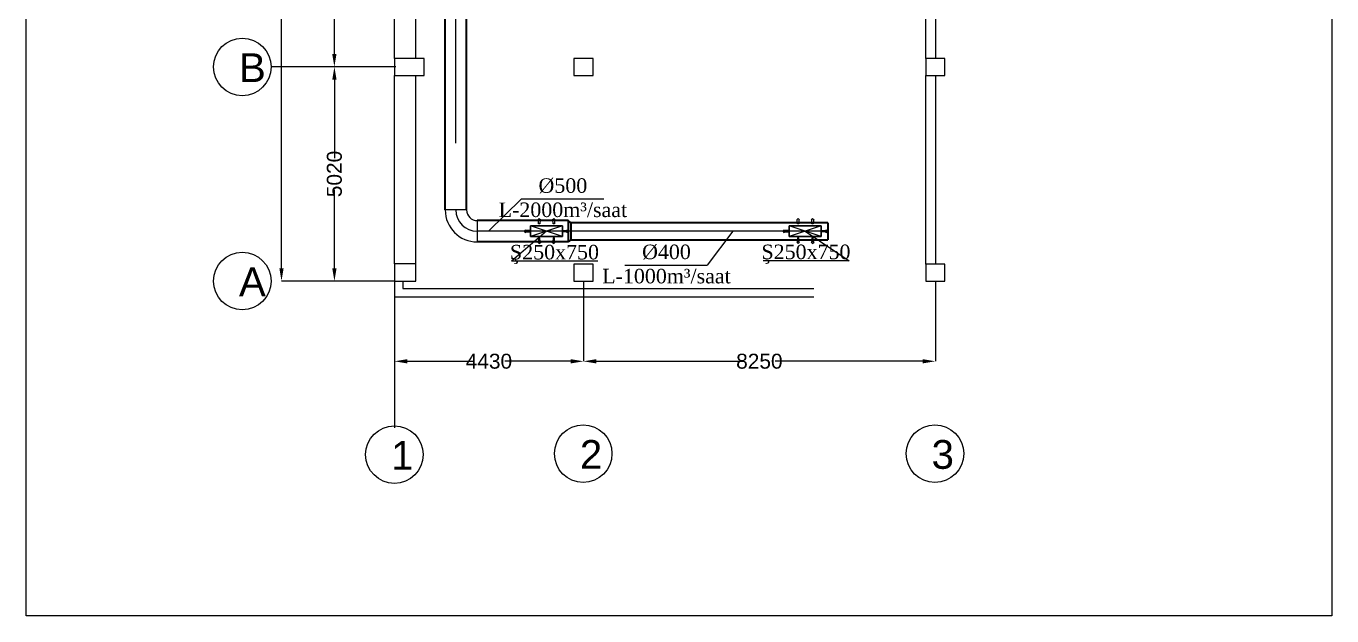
# Model space of a CAD drawing. Header units: inches. Extents: x 23 to 100097, y 11 to 104145.
# Drawn here: x 23 to 30633, y 669 to 14494 of the extents above; entities that cross this region are included whole.
import ezdxf

# ---------------------------------------------------------------- set-up
doc = ezdxf.new("R2010")
doc.units = ezdxf.units.IN
doc.header["$MEASUREMENT"] = 0
for name, color, linetype, lineweight in [('Divar', 7, 'Continuous', 25), ('RAZMER', 7, 'Continuous', 9), ('SL3', 10, 'Continuous', 20), ('стены', 42, 'Continuous', 40)]:
    doc.layers.add(name, color=color, linetype=linetype, lineweight=lineweight)
doc.layers.add('PƏNCƏRƏ', color=5, linetype='Continuous')
doc.layers.add('TEKST', color=7, linetype='Continuous')
doc.styles.add('ilqar text 001', font='', dxfattribs={"height": 300})
doc.styles.get("Standard").update_dxf_attribs({"font": 'arial.ttf'})
doc.styles.get('ilqar text 001').set_extended_font_data('A3 Times AzLat')
doc.dimstyles.get("Standard").update_dxf_attribs({"dimtxt": 0.18, "dimasz": 0.18, "dimexe": 0.18, "dimexo": 0.0625, "dimgap": 0.09, "dimtad": 0, "dimtih": 1, "dimtoh": 1, "dimdec": 4, "dimzin": 0, "dimdsep": 46, "dimtxsty": 'Standard', "dimcen": 0.09, "dimadec": 0, "dimazin": 0, "dimtfac": 1, "dimtdec": 4, "dimtofl": 0, "dimtmove": 0, "dimatfit": 3, "dimfxl": 1, "dimtolj": 1, "dimtzin": 0, "dimarcsym": 0})

# ---------------------------------------------------------------- blocks, each defined once
blk = doc.blocks.new('*D18')
at = {"layer": 'Defpoints', "color": 0, "transparency": 16777216}
for p in [(10945, -116764), (15375, -116766), (15375, -118647)]:
    blk.add_point(p, dxfattribs=at)
at = {"layer": 'RAZMER', "color": 0, "lineweight": -2, "transparency": 16777216}
for p, q in [((10945, -116764), (10945, -118647)), ((15375, -116766), (15375, -118647)), ((11245, -118647), (12790, -118647)), ((15075, -118647), (13530, -118647))]:
    blk.add_line(p, q, dxfattribs=at)
at = {"layer": 'RAZMER', "color": 0, "transparency": 16777216}
for points in [[(11245, -118597), (11245, -118697), (10945, -118647)], [(15075, -118597), (15075, -118697), (15375, -118647)]]:
    blk.add_solid(points, dxfattribs=at)
at = {"layer": 'RAZMER', "color": 0, "transparency": 16777216, "insert": (13160, -118647), "char_height": 350, "attachment_point": 5}
blk.add_mtext('\\A1;4430', dxfattribs=at)
blk = doc.blocks.new('*D19')
at = {"layer": 'Defpoints', "color": 0, "transparency": 16777216}
for p in [(15375, -116766), (23625, -116766), (23625, -118647)]:
    blk.add_point(p, dxfattribs=at)
at = {"layer": 'RAZMER', "color": 0, "lineweight": -2, "transparency": 16777216}
for p, q in [((15375, -116766), (15375, -118647)), ((23625, -116766), (23625, -118647)), ((15675, -118647), (19130, -118647)), ((23325, -118647), (19870, -118647))]:
    blk.add_line(p, q, dxfattribs=at)
at = {"layer": 'RAZMER', "color": 0, "transparency": 16777216}
for points in [[(15675, -118597), (15675, -118697), (15375, -118647)], [(23325, -118597), (23325, -118697), (23625, -118647)]]:
    blk.add_solid(points, dxfattribs=at)
at = {"layer": 'RAZMER', "color": 0, "transparency": 16777216, "insert": (19500, -118647), "char_height": 350, "attachment_point": 5}
blk.add_mtext('\\A1;8250', dxfattribs=at)
blk = doc.blocks.new('*D20')
at = {"layer": 'Defpoints', "color": 0, "transparency": 16777216}
for p in [(8298, -91896), (10945, -91896), (10945, -116766)]:
    blk.add_point(p, dxfattribs=at)
at = {"layer": 'RAZMER', "color": 0, "lineweight": -2, "transparency": 16777216}
for p, q in [((10945, -91896), (8297, -91896)), ((8298, -92196), (8298, -103861)), ((8298, -116466), (8298, -104801)), ((10945, -116766), (8297, -116766))]:
    blk.add_line(p, q, dxfattribs=at)
at = {"layer": 'RAZMER', "color": 0, "transparency": 16777216}
for points in [[(8248, -92196), (8348, -92196), (8298, -91896)], [(8248, -116466), (8348, -116466), (8298, -116766)]]:
    blk.add_solid(points, dxfattribs=at)
at = {"layer": 'RAZMER', "color": 0, "transparency": 16777216, "insert": (8298, -104331), "char_height": 350, "attachment_point": 5, "rotation": 90}
blk.add_mtext('\\A1;24870', dxfattribs=at)
blk = doc.blocks.new('*D21')
at = {"layer": 'Defpoints', "color": 0, "transparency": 16777216}
for p in [(9538, -111746), (10976, -111746), (10945, -116766)]:
    blk.add_point(p, dxfattribs=at)
at = {"layer": 'RAZMER', "color": 0, "lineweight": -2, "transparency": 16777216}
for p, q in [((10976, -111746), (9538, -111746)), ((9538, -112046), (9538, -113886)), ((9538, -116466), (9538, -114626)), ((10945, -116766), (9538, -116766))]:
    blk.add_line(p, q, dxfattribs=at)
at = {"layer": 'RAZMER', "color": 0, "transparency": 16777216}
for points in [[(9488, -112046), (9588, -112046), (9538, -111746)], [(9488, -116466), (9588, -116466), (9538, -116766)]]:
    blk.add_solid(points, dxfattribs=at)
at = {"layer": 'RAZMER', "color": 0, "transparency": 16777216, "insert": (9538, -114256), "char_height": 350, "attachment_point": 5, "rotation": 90}
blk.add_mtext('\\A1;5020', dxfattribs=at)
blk = doc.blocks.new('*D22')
at = {"layer": 'Defpoints', "color": 0, "transparency": 16777216}
for p in [(9537, -106766), (10944, -106766), (10976, -111746)]:
    blk.add_point(p, dxfattribs=at)
at = {"layer": 'RAZMER', "color": 0, "lineweight": -2, "transparency": 16777216}
for p, q in [((10944, -106766), (9537, -106766)), ((9537, -107066), (9537, -108886)), ((9537, -111446), (9537, -109626)), ((10976, -111746), (9537, -111746))]:
    blk.add_line(p, q, dxfattribs=at)
at = {"layer": 'RAZMER', "color": 0, "transparency": 16777216}
for points in [[(9487, -107066), (9587, -107066), (9537, -106766)], [(9487, -111446), (9587, -111446), (9537, -111746)]]:
    blk.add_solid(points, dxfattribs=at)
at = {"layer": 'RAZMER', "color": 0, "transparency": 16777216, "insert": (9537, -109256), "char_height": 350, "attachment_point": 5, "rotation": 90}
blk.add_mtext('\\A1;4980', dxfattribs=at)
blk = doc.blocks.new('ADADADAD')
at = {"color": 5, "lineweight": -2}
for p, q in [((749438, -18128, 0), (749404, -18159, 0)), ((749404, -18159, 0), (749419, -18159, 0)), ((749419, -18159, 0), (749422, -18257, 0)), ((749422, -18257, 0), (749454, -18257, 0)), ((749473, -18159, 0), (749438, -18128, 0)), ((749454, -18257, 0), (749458, -18159, 0)), ((749458, -18159, 0), (749473, -18159, 0)), ((749186, -18449, 0), (749155, -18483, 0)), ((749155, -18483, 0), (749186, -18517, 0)), ((749186, -18464, 0), (749186, -18449, 0)), ((749283, -18467, 0), (749186, -18464, 0)), ((749186, -18502, 0), (749283, -18499, 0)), ((749186, -18517, 0), (749186, -18502, 0)), ((749283, -18499, 0), (749283, -18467, 0)), ((749612, -18467, 0), (749709, -18464, 0)), ((749612, -18499, 0), (749612, -18467, 0)), ((749709, -18502, 0), (749612, -18499, 0)), ((749709, -18464, 0), (749709, -18449, 0)), ((749709, -18449, 0), (749740, -18483, 0)), ((749740, -18483, 0), (749709, -18517, 0)), ((749709, -18517, 0), (749709, -18502, 0)), ((749186, -18788, 0), (749155, -18823, 0)), ((749155, -18823, 0), (749186, -18857, 0)), ((749186, -18803, 0), (749186, -18788, 0)), ((749283, -18807, 0), (749186, -18803, 0)), ((749186, -18842, 0), (749283, -18839, 0)), ((749186, -18857, 0), (749186, -18842, 0)), ((749283, -18839, 0), (749283, -18807, 0)), ((749612, -18807, 0), (749709, -18803, 0)), ((749612, -18839, 0), (749612, -18807, 0)), ((749709, -18842, 0), (749612, -18839, 0)), ((749709, -18803, 0), (749709, -18788, 0)), ((749709, -18788, 0), (749740, -18823, 0)), ((749740, -18823, 0), (749709, -18857, 0)), ((749709, -18857, 0), (749709, -18842, 0)), ((749404, -19137, 0), (749419, -19137, 0)), ((749438, -19168, 0), (749404, -19137, 0)), ((749419, -19137, 0), (749422, -19039, 0)), ((749422, -19039, 0), (749454, -19039, 0)), ((749473, -19137, 0), (749438, -19168, 0)), ((749454, -19039, 0), (749458, -19137, 0)), ((749458, -19137, 0), (749473, -19137, 0))]:
    blk.add_line(p, q, dxfattribs=at)
at = {"layer": 'стены', "color": 5, "lineweight": 30}
for p, q in [((749563, -18275, 0), (749313, -18275, 0)), ((749313, -18275, 0), (749313, -19025, 0)), ((749563, -19025, 0), (749563, -18275, 0)), ((749313, -19025, 0), (749563, -19025, 0))]:
    blk.add_line(p, q, dxfattribs=at)
at = {"layer": 'стены', "color": 5, "lineweight": -2}
for p, q in [((749563, -19025, 0), (749313, -18275, 0)), ((749313, -19025, 0), (749563, -18275, 0))]:
    blk.add_line(p, q, dxfattribs=at)
blk = doc.blocks.new('saaaaaaaaaaaaaaasss')
for p, q in [((10944.86614, -111746.06699), (8053.27854, -111746.01463)), ((10944.86614, -116633.05704), (10944.86614, -120204.64464))]:
    blk.add_line(p, q)
for centre in [(7378.79188, -111746.01463), (7378.79188, -116766.01463), (10944.86614, -120834.32731), (15369.86614, -120812.0889), (23614.86614, -120812.0889)]:
    blk.add_circle(centre, 674.48666)
at = {"layer": 'Divar'}
for p, q in [((10944.86614, -111547.92999), (10944.86614, -106967.91411)), ((11444.86614, -111547.92999), (11444.86614, -106967.91411)), ((10944.86614, -116366.01463), (10944.86614, -111947.92999)), ((11444.86614, -116366.01463), (11444.86614, -111947.92999))]:
    blk.add_line(p, q, dxfattribs=at)
for points in [[(23624.86614, -111547.87708), (23399.86614, -111547.87708), (23399.86614, -106967.8612), (23624.86614, -106967.8612)], [(23624.86614, -116367.87708), (23399.86614, -116367.87708), (23399.86614, -111947.87708), (23624.86614, -111947.87708)]]:
    blk.add_lwpolyline(points, close=True, dxfattribs=at)
at = {"layer": 'PƏNCƏRƏ'}
for p, q in [((10944.86614, -116767.87708), (10944.86614, -117137.87708)), ((10944.86614, -117137.87708), (19499.86614, -117137.87708))]:
    blk.add_line(p, q, dxfattribs=at)
for points in [[(10944.86614, -116766.01463), (10944.86614, -117137.87708), (20776.5579, -117137.87708)], [(11144.86614, -116766.01463), (11144.86614, -116937.87708), (20776.5579, -116937.87708)]]:
    blk.add_lwpolyline(points, dxfattribs=at)
at = {"layer": 'SL3'}
for points in [[(10944.86614, -111947.92999), (11644.86614, -111947.92999), (11644.86614, -111547.92999), (10944.86614, -111547.92999)], [(15149.86614, -111947.87708), (15599.86614, -111947.87708), (15599.86614, -111547.87708), (15149.86614, -111547.87708)], [(23399.86614, -111947.87708), (23849.86614, -111947.87708), (23849.86614, -111547.87708), (23399.86614, -111547.87708)], [(10944.86614, -116766.01463), (11444.86614, -116766.01463), (11444.86614, -116366.01463), (10944.86614, -116366.01463)], [(15149.86614, -116767.87708), (15599.86614, -116767.87708), (15599.86614, -116367.87708), (15149.86614, -116367.87708)], [(23399.86614, -116767.87708), (23849.86614, -116767.87708), (23849.86614, -116367.87708), (23399.86614, -116367.87708)]]:
    blk.add_lwpolyline(points, close=True, dxfattribs=at)
at = {"char_height": 674.48666, "attachment_point": 1}
for s, insert in [('B', (7300.95961, -111427.21436)), ('A', (7300.95961, -116447.21436)), ('1', (10867.03388, -120515.52703)), ('2', (15292.03388, -120493.28862)), ('3', (23537.03388, -120493.28862))]:
    blk.add_mtext_dynamic_manual_height_columns(s, width=30.1848245, gutter_width=12.5, heights=[0], dxfattribs=dict(at, insert=insert))
at = {"layer": 'RAZMER'}
for base, p1, p2, picture, middle in [((8297.52093, -91896.01463), (10944.86614, -116766.01463), (10944.86614, -91896.01463), '*D20', (8297.52093, -104331.01463)), ((9537.26516, -106766.01152), (10975.74231, -111746.06755), (10944.36615, -106766.01152), '*D22', (9537.26516, -109256.03954)), ((9537.76515, -111746.06755), (10944.86614, -116766.01463), (10975.74231, -111746.06755), '*D21', (9537.76515, -114256.04109))]:
    dim = blk.add_linear_dim(base=base, p1=p1, p2=p2, angle=90, dimstyle='Standard', override={"dimtxsty": 'Standard'}, dxfattribs=at)
    dim.commit()
    dim.dimension.update_dxf_attribs({"geometry": picture, "text_midpoint": middle})
for base, p1, p2, picture, middle in [((15374.86614, -118647.04309), (10944.86614, -116764.15219), (15374.86614, -116766.01463), '*D18', (13159.86614, -118647.04309)), ((23624.86614, -118647.04309), (15374.86614, -116766.01463), (23624.86614, -116766.01463), '*D19', (19499.86614, -118647.04309))]:
    dim = blk.add_linear_dim(base=base, p1=p1, p2=p2, dimstyle='Standard', override={"dimtxsty": 'Standard'}, dxfattribs=at)
    dim.commit()
    dim.dimension.update_dxf_attribs({"geometry": picture, "text_midpoint": middle})

msp = doc.modelspace()

# ---------------------------------------------------------------- linework, layer by layer
at = {"color": 5, "lineweight": 0, "ltscale": 30}
for p, q in [((10097.9, 11752.3, 0), (10097.9, 33682.3, 0)), ((18813.4, 9684.8, 0), (10597.9, 9684.8, 0))]:
    msp.add_line(p, q, dxfattribs=at)
at = {"color": 5}
for p, q in [((10864.2, 9684.8, 0), (11632.8, 10444.8)), ((11632.8, 10444.8), (13563, 10444.8)), ((16587.9, 9684.8, 0), (15991, 8890.5, 0)), ((14060.8, 8890.5, 0), (15991, 8890.5, 0))]:
    msp.add_line(p, q, dxfattribs=at)
at = {"color": 3, "ltscale": 500}
for p, q in [((10347.9, 10184.8), (9847.9, 10184.8)), ((10597.9, 9934.8), (10597.9, 9434.8))]:
    msp.add_line(p, q, dxfattribs=at)
at = {"color": 1}
for p, q in [((12220.7, 9684.8, 0), (11402.6, 8984.8, 1)), ((18288.2, 9684.8, 0), (19317.2, 8990.8, 1)), ((13421.7, 8984.8, 1), (11402.6, 8984.8, 1)), ((19317.2, 8990.8, 1), (17298.1, 8990.8, 1))]:
    msp.add_line(p, q, dxfattribs=at)
msp.add_lwpolyline([(23.2, 41559.2), (30632.9, 41559.2), (30632.9, 669), (23.2, 669)], close=True)
at = {"color": 3, "ltscale": 500}
for radius in [750, 500, 250]:
    msp.add_arc((10597.9, 10184.8), radius, 180, 270, dxfattribs=at)
at = {"layer": 'TEKST', "color": 5, "lineweight": 35, "ltscale": 0.95}
for p, q in [((9847.9, 10184.8, 0), (9847.9, 20344.3, 0)), ((10347.9, 10184.8), (10347.9, 20344.3)), ((12733.4, 9934.8), (10597.9, 9934.8)), ((12733.4, 9934.8), (12733.4, 9434.8)), ((12794.9, 9884.8), (12733.4, 9934.8)), ((18813.4, 9884.8), (12794.9, 9884.8)), ((12794.9, 9884.8), (12794.9, 9484.8)), ((18813.4, 9884.8), (18813.4, 9484.8)), ((12733.4, 9434.8), (10597.9, 9434.8, 0)), ((12794.9, 9484.8), (12733.4, 9434.8)), ((12794.9, 9484.8), (18813.4, 9484.8))]:
    msp.add_line(p, q, dxfattribs=at)

# ---------------------------------------------------------------- block references
at = {"rotation": 90}
for p in [(-6429.8, -739753.4, 0), (-362.3, -739753.4, 0)]:
    msp.add_blockref('ADADADAD', p, dxfattribs=at)
at = {"layer": 'Divar'}
msp.add_blockref('saaaaaaaaaaaaaaasss', (-2287.8, 125283.9), dxfattribs=at)

# ---------------------------------------------------------------- texts
at = {"color": 5, "char_height": 340.6667, "width": 4847.875, "attachment_point": 8, "rotation": 359.99991, "style": 'ilqar text 001'}
for s, insert in [('{\\fTimes New Roman|b0|i0|c0|p18;%%C500\\P\\fTimes New Roman|b0|i0|c238|p18;L-\\fTimes New Roman|b0|i0|c0|p18;2000\\fTimes New Roman|b0|i0|c238|p18;m³/saat}', (12606.1, 10013.2)), ('{\\fTimes New Roman|b0|i0|c0|p18;%%C400\\P\\fTimes New Roman|b0|i0|c238|p18;L-\\fTimes New Roman|b0|i0|c0|p18;1000\\fTimes New Roman|b0|i0|c238|p18;m³/saat}', (15034.1, 8458.8, 0))]:
    msp.add_mtext(s, dxfattribs=dict(at, insert=insert))
at = {"color": 1, "char_height": 340.6667, "width": 4847.875, "attachment_point": 8, "rotation": 359.99991, "style": 'ilqar text 001'}
for insert in [(12409.1, 8914.5, 0), (18304.6, 8920.5, 0)]:
    msp.add_mtext('{\\fTimes New Roman|b0|i0|c238|p18;Ş\\fTimes New Roman|b0|i0|c0|p18;25\\fTimes New Roman|b0|i0|c238|p18;0x\\fTimes New Roman|b0|i0|c0|p18;75\\fTimes New Roman|b0|i0|c238|p18;0}', dxfattribs=dict(at, insert=insert))

doc.saveas('drawing.dxf')
